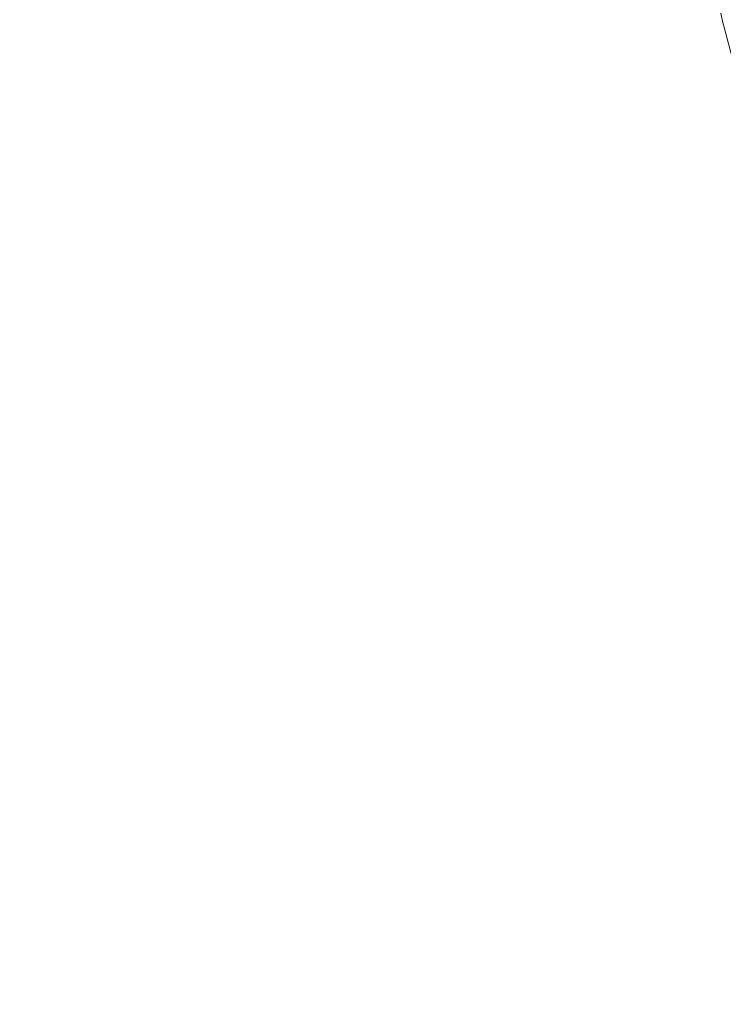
# Model space of a CAD drawing. Extents: x 126 to 8914, y -5970 to -48.
# Drawn here: x 6166 to 6713, y -2950 to -2193 of the extents above; entities that cross this region are included whole.
import ezdxf

# ---------------------------------------------------------------- set-up
doc = ezdxf.new("R2010")
doc.units = 0
doc.header["$MEASUREMENT"] = 0
doc.layers.add('Layer 1', color=7, linetype='Continuous')

# ---------------------------------------------------------------- blocks, each defined once
blk = doc.blocks.new('block 6')
at = {"layer": 'Layer 1', "lineweight": 0}
blk.add_open_spline([(8858.21, -1015.29), (8804.98, -1065.04), (8743.32, -1092.86), (8679.92, -1095.7), (8596.38, -1099.43), (8514.39, -1071.01), (8452.29, -1045.84), (8430.15, -1036.87), (8407.8, -1027.16), (8386.17, -1017.79), (8377.96, -1014.23), (8369.71, -1010.65), (8361.4, -1007.09), (8410.2, -1007.99), (8465.96, -1006.76), (8552.78, -924.21), (8608.47, -871.26), (8681.86, -797.66), (8665.5, -711.42), (8662.21, -694.04), (8650.78, -652.65), (8599.78, -612.09), (8605.05, -621.92), (8641.55, -692.43), (8609.23, -747.25), (8593.89, -773.27), (8566.47, -791.29), (8509.72, -803.54), (8495.32, -806.64), (8479.55, -809), (8462.5, -810.6), (8531.63, -734.35), (8573.44, -634.19), (8586.8, -512.56), (8601.6, -377.97), (8577.78, -251.79), (8555.19, -169.65), (8550.53, -152.76), (8545.39, -135.8), (8539.9, -119.21), (8535.8, -106.87), (8530.71, -97.41), (8524.71, -90.84), (8524.71, -90.84), (8528.77, -88.46), (8528.77, -88.46), (8527.91, -86.99), (8507.22, -52.31), (8460.27, -49.9), (8429.9, -48.35), (8395.8, -60.81), (8358.9, -86.96), (8333.41, -105.04), (8306.47, -129.76), (8278.33, -160.89), (8226.61, -191.53), (8186.15, -218.95), (8151.02, -247.11), (8098.71, -289.06), (8041.06, -329.19), (7974.05, -338.54), (7917.14, -346.49), (7865.98, -328.74), (7811.81, -309.95), (7783.84, -300.25), (7754.92, -290.21), (7725.21, -284.09), (7638.29, -266.15), (7574.59, -281.57), (7540, -328.62), (7505.41, -281.57), (7441.71, -266.17), (7354.79, -284.09), (7325.08, -290.21), (7296.16, -300.25), (7268.19, -309.95), (7214.02, -328.74), (7162.86, -346.49), (7105.95, -338.54), (7038.94, -329.19), (6981.29, -289.06), (6928.98, -247.11), (6893.85, -218.95), (6853.4, -191.53), (6801.67, -160.89), (6773.53, -129.76), (6746.59, -105.04), (6721.1, -86.96), (6684.2, -60.81), (6650.1, -48.34), (6619.73, -49.9), (6572.78, -52.31), (6552.09, -86.99), (6551.23, -88.46), (6551.23, -88.46), (6555.29, -90.84), (6555.29, -90.84), (6549.29, -97.41), (6544.2, -106.87), (6540.12, -119.21), (6534.6, -135.81), (6529.45, -152.78), (6524.81, -169.65), (6502.22, -251.79), (6478.4, -377.97), (6493.2, -512.56), (6506.56, -634.19), (6548.37, -734.35), (6617.5, -810.6), (6600.45, -809), (6584.68, -806.64), (6570.28, -803.54), (6513.53, -791.29), (6486.11, -773.27), (6470.77, -747.25), (6438.45, -692.43), (6474.95, -621.92), (6480.22, -612.09), (6429.22, -652.65), (6417.79, -694.04), (6414.5, -711.42), (6398.14, -797.66), (6471.53, -871.26), (6527.22, -924.21), (6614.04, -1006.76), (6669.8, -1007.99), (6718.6, -1007.09), (6710.29, -1010.65), (6702.04, -1014.23), (6693.83, -1017.79), (6672.2, -1027.16), (6649.85, -1036.87), (6627.71, -1045.84), (6565.61, -1071.01), (6483.59, -1099.44), (6400.08, -1095.7), (6336.68, -1092.86), (6275.02, -1065.04), (6221.79, -1015.29), (6221.79, -1015.29), (6165.56, -962.7), (6165.56, -962.7), (6165.56, -962.7), (6209.91, -1025.63), (6209.91, -1025.63), (6259.46, -1095.9), (6344.09, -1155.64), (6425.53, -1177.81), (6460.7, -1187.39), (6497.65, -1192.84), (6536.23, -1194.15), (6525.34, -1205.21), (6509.98, -1221.91), (6492.74, -1244.03), (6462.4, -1282.95), (6420.42, -1346.57), (6392.73, -1428.62), (6361.59, -1520.91), (6354.53, -1617.18), (6371.76, -1714.74), (6393.22, -1836.34), (6452.66, -1960.18), (6548.45, -2082.83), (6548.45, -2082.83), (6557.04, -2093.81), (6557.04, -2093.81), (6557.04, -2093.81), (6562.08, -2080.8), (6562.08, -2080.8), (6562.28, -2080.26), (6583.72, -2026.12), (6646.97, -1966), (6658.24, -1955.3), (6671.32, -1943.97), (6686.37, -1932.46), (6684.61, -1962.41), (6683.28, -2025.33), (6694.68, -2105.3), (6703.93, -2170.25), (6719.74, -2232.83), (6741.65, -2291.3), (6769.05, -2364.39), (6806.12, -2431.24), (6851.85, -2490), (6853.74, -2492.77), (6879.32, -2530.81), (6899.18, -2586.87), (6918.01, -2639.98), (6935.42, -2720.7), (6911.56, -2803.61), (6911.56, -2803.61), (6905.31, -2825.39), (6905.31, -2825.39), (6905.31, -2825.39), (6923.77, -2812.24), (6923.77, -2812.24), (6925.33, -2811.13), (6962.61, -2784.27), (6993.85, -2735.29), (7018.49, -2696.64), (7042.96, -2637.53), (7032.58, -2563.6), (7033.17, -2564.35), (7033.72, -2565.04), (7034.23, -2565.72), (7055.9, -2594.87), (7079.45, -2622.28), (7104.19, -2647.18), (7148.9, -2692.2), (7195.06, -2726.33), (7241.41, -2748.67), (7295.37, -2774.66), (7349.82, -2784.7), (7403.33, -2778.49), (7418.55, -2809.06), (7444.02, -2832.77), (7468.69, -2855.76), (7494.89, -2880.15), (7519.63, -2903.18), (7532.73, -2933.46), (7532.73, -2933.46), (7540, -2950.23), (7540, -2950.23), (7540, -2950.23), (7547.27, -2933.46), (7547.27, -2933.46), (7560.37, -2903.18), (7585.11, -2880.15), (7611.31, -2855.76), (7635.98, -2832.77), (7661.45, -2809.06), (7676.67, -2778.49), (7730.18, -2784.7), (7784.63, -2774.66), (7838.59, -2748.67), (7884.94, -2726.33), (7931.12, -2692.2), (7975.81, -2647.18), (8000.55, -2622.28), (8024.1, -2594.88), (8045.77, -2565.74), (8046.28, -2565.06), (8046.83, -2564.35), (8047.42, -2563.6), (8037.04, -2637.53), (8061.51, -2696.64), (8086.15, -2735.29), (8117.39, -2784.27), (8154.67, -2811.13), (8156.23, -2812.24), (8156.23, -2812.24), (8174.69, -2825.39), (8174.69, -2825.39), (8174.69, -2825.39), (8168.44, -2803.61), (8168.44, -2803.61), (8144.58, -2720.7), (8161.99, -2639.98), (8180.82, -2586.87), (8200.7, -2530.77), (8226.28, -2492.73), (8228.15, -2490), (8273.88, -2431.24), (8310.95, -2364.39), (8338.34, -2291.3), (8360.26, -2232.83), (8376.07, -2170.25), (8385.32, -2105.3), (8396.72, -2025.33), (8395.39, -1962.41), (8393.63, -1932.46), (8408.68, -1943.97), (8421.76, -1955.3), (8433.03, -1966), (8496.28, -2026.12), (8517.72, -2080.26), (8517.92, -2080.8), (8517.92, -2080.8), (8522.94, -2093.84), (8522.94, -2093.84), (8522.94, -2093.84), (8531.55, -2082.83), (8531.55, -2082.83), (8627.34, -1960.18), (8686.78, -1836.34), (8708.24, -1714.74), (8725.47, -1617.18), (8718.41, -1520.91), (8687.27, -1428.62), (8659.58, -1346.57), (8617.6, -1282.95), (8587.26, -1244.03), (8570.02, -1221.91), (8554.66, -1205.21), (8543.77, -1194.15), (8582.35, -1192.84), (8619.3, -1187.39), (8654.47, -1177.81), (8735.91, -1155.64), (8820.54, -1095.9), (8870.09, -1025.63), (8870.09, -1025.63), (8914.44, -962.7), (8914.44, -962.7), (8914.44, -962.7), (8858.21, -1015.29), (8858.21, -1015.29)], degree=3, knots=[0, 0, 0, 0, 1, 1, 1, 2, 2, 2, 3, 3, 3, 4, 4, 4, 5, 5, 5, 6, 6, 6, 7, 7, 7, 8, 8, 8, 9, 9, 9, 10, 10, 10, 11, 11, 11, 12, 12, 12, 13, 13, 13, 14, 14, 14, 15, 15, 15, 16, 16, 16, 17, 17, 17, 18, 18, 18, 19, 19, 19, 20, 20, 20, 21, 21, 21, 22, 22, 22, 23, 23, 23, 24, 24, 24, 25, 25, 25, 26, 26, 26, 27, 27, 27, 28, 28, 28, 29, 29, 29, 30, 30, 30, 31, 31, 31, 32, 32, 32, 33, 33, 33, 34, 34, 34, 35, 35, 35, 36, 36, 36, 37, 37, 37, 38, 38, 38, 39, 39, 39, 40, 40, 40, 41, 41, 41, 42, 42, 42, 43, 43, 43, 44, 44, 44, 45, 45, 45, 46, 46, 46, 47, 47, 47, 48, 48, 48, 49, 49, 49, 50, 50, 50, 51, 51, 51, 52, 52, 52, 53, 53, 53, 54, 54, 54, 55, 55, 55, 56, 56, 56, 57, 57, 57, 58, 58, 58, 59, 59, 59, 60, 60, 60, 61, 61, 61, 62, 62, 62, 63, 63, 63, 64, 64, 64, 65, 65, 65, 66, 66, 66, 67, 67, 67, 68, 68, 68, 69, 69, 69, 70, 70, 70, 71, 71, 71, 72, 72, 72, 73, 73, 73, 74, 74, 74, 75, 75, 75, 76, 76, 76, 77, 77, 77, 78, 78, 78, 79, 79, 79, 80, 80, 80, 81, 81, 81, 82, 82, 82, 83, 83, 83, 84, 84, 84, 85, 85, 85, 86, 86, 86, 87, 87, 87, 88, 88, 88, 89, 89, 89, 90, 90, 90, 91, 91, 91, 92, 92, 92, 93, 93, 93, 94, 94, 94, 95, 95, 95, 96, 96, 96, 97, 97, 97, 98, 98, 98, 99, 99, 99, 100, 100, 100, 101, 101, 101, 102, 102, 102, 102], dxfattribs=at)

msp = doc.modelspace()

# ---------------------------------------------------------------- block references
at = {"layer": 'Layer 1'}
msp.add_blockref('block 6', (0, 0), dxfattribs=at)

doc.saveas('drawing.dxf')
